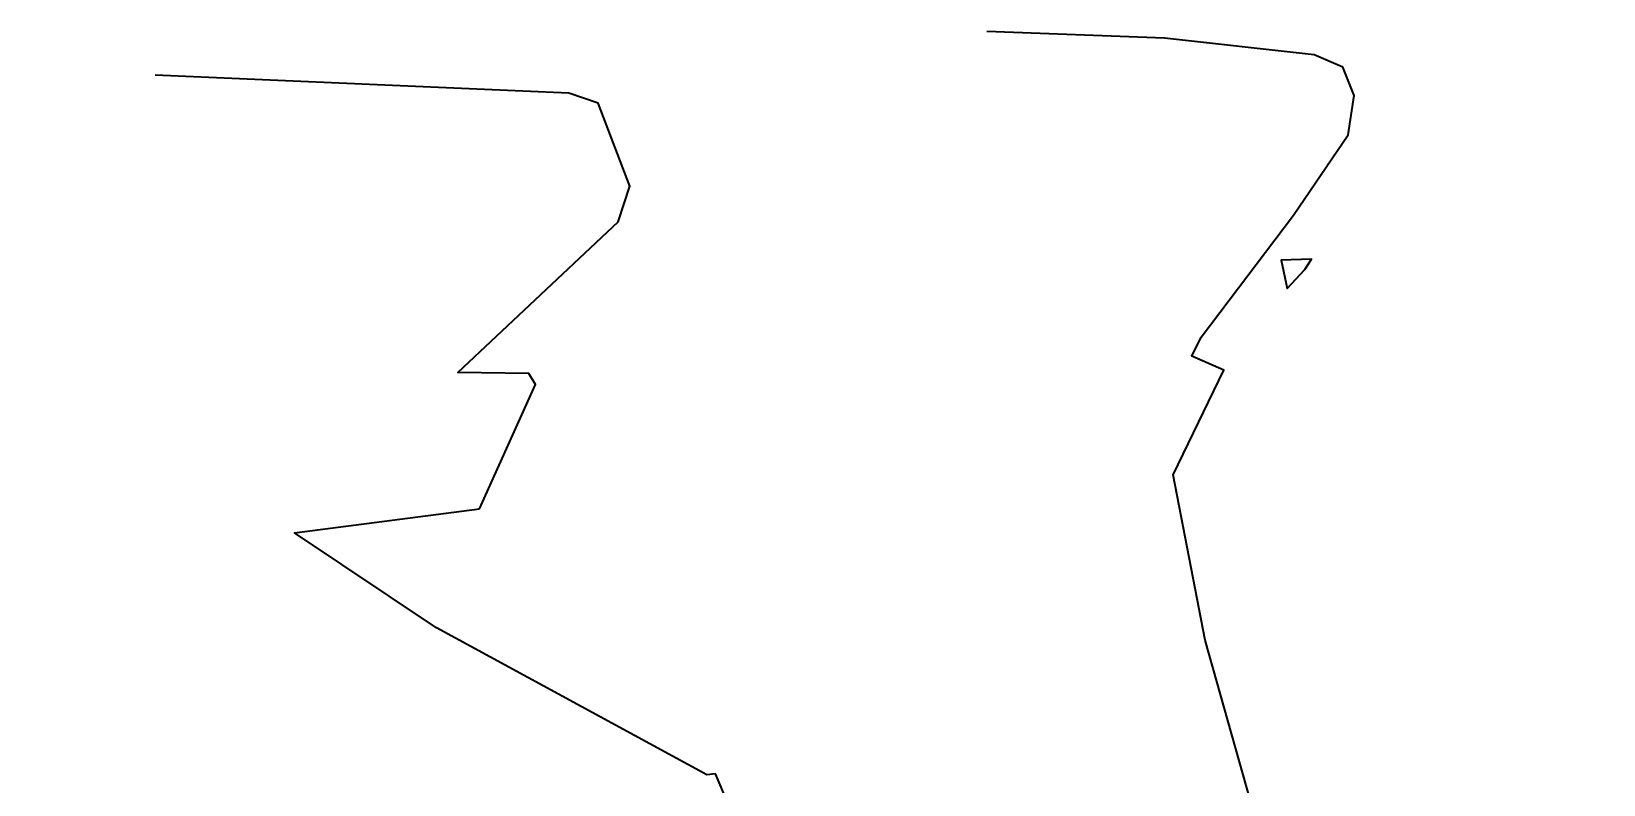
# Model space of a CAD drawing. Header units: metres. Extents: x 1477905 to 1478744, y 4202276 to 4202610.
# Drawn here: x 1478148.85 to 1478196.2, y 4202457.46 to 4202480.15 of the extents above; entities that cross this region are included whole.
import ezdxf

# ---------------------------------------------------------------- set-up
doc = ezdxf.new("R2010")
doc.units = ezdxf.units.M
doc.layers.add('Nouveau Terrain - CN - Courbes', color=22, linetype='Continuous', lineweight=0)

msp = doc.modelspace()

# ---------------------------------------------------------------- linework, layer by layer
at = {"layer": 'Nouveau Terrain - CN - Courbes', "linetype": 'Continuous', "lineweight": 35}
for points in [[(1478203.108, 4202432.524, 80), (1478187.299, 4202451.794, 80), (1478186.732, 4202452.847, 80), (1478184.199, 4202461.812, 80), (1478183.232, 4202466.795, 80), (1478184.763, 4202469.938, 80), (1478183.795, 4202470.362, 80), (1478184.085, 4202470.933, 80), (1478186.856, 4202474.613, 80), (1478188.506, 4202477.034, 80), (1478188.686, 4202478.217, 80), (1478188.35, 4202479.068, 80), (1478187.484, 4202479.443, 80), (1478182.974, 4202479.943, 80), (1478177.622, 4202480.146, 80)], [(1478162.341, 4202465.764, 81), (1478164.034, 4202469.507, 81), (1478163.828, 4202469.847, 81), (1478161.696, 4202469.871, 81), (1478166.525, 4202474.414, 81), (1478166.869, 4202475.487, 81), (1478165.922, 4202477.986, 81), (1478165.033, 4202478.284, 81), (1478152.578, 4202478.827, 81)], [(1478169.195, 4202457.751, 81), (1478161.049, 4202462.177, 81), (1478156.771, 4202465.045, 81), (1478162.341, 4202465.764, 81)], [(1478113.061, 4202441.759, 81), (1478118.026, 4202441.852, 81), (1478121.124, 4202441.454, 81), (1478123.291, 4202440.657, 81), (1478124.869, 4202439.728, 81), (1478127.825, 4202437.629, 81), (1478130.232, 4202436.518, 81), (1478132.59, 4202436.16, 81), (1478134.138, 4202436.274, 81), (1478136.426, 4202436.971, 81), (1478138.664, 4202438.421, 81), (1478146.649, 4202444.488, 81), (1478149.72, 4202446.434, 81), (1478152.235, 4202447.276, 81), (1478155.841, 4202448.898, 81), (1478160.765, 4202449.574, 81), (1478172.526, 4202450.202, 81), (1478172.347, 4202450.954, 81), (1478169.458, 4202457.783, 81), (1478169.195, 4202457.751, 81)]]:
    msp.add_polyline3d(points, dxfattribs=at)
msp.add_polyline3d([(1478187.206, 4202472.974, 80), (1478187.406, 4202473.291, 80), (1478186.487, 4202473.259, 80), (1478186.668, 4202472.401, 80)], close=True, dxfattribs=at)

doc.saveas('drawing.dxf')
